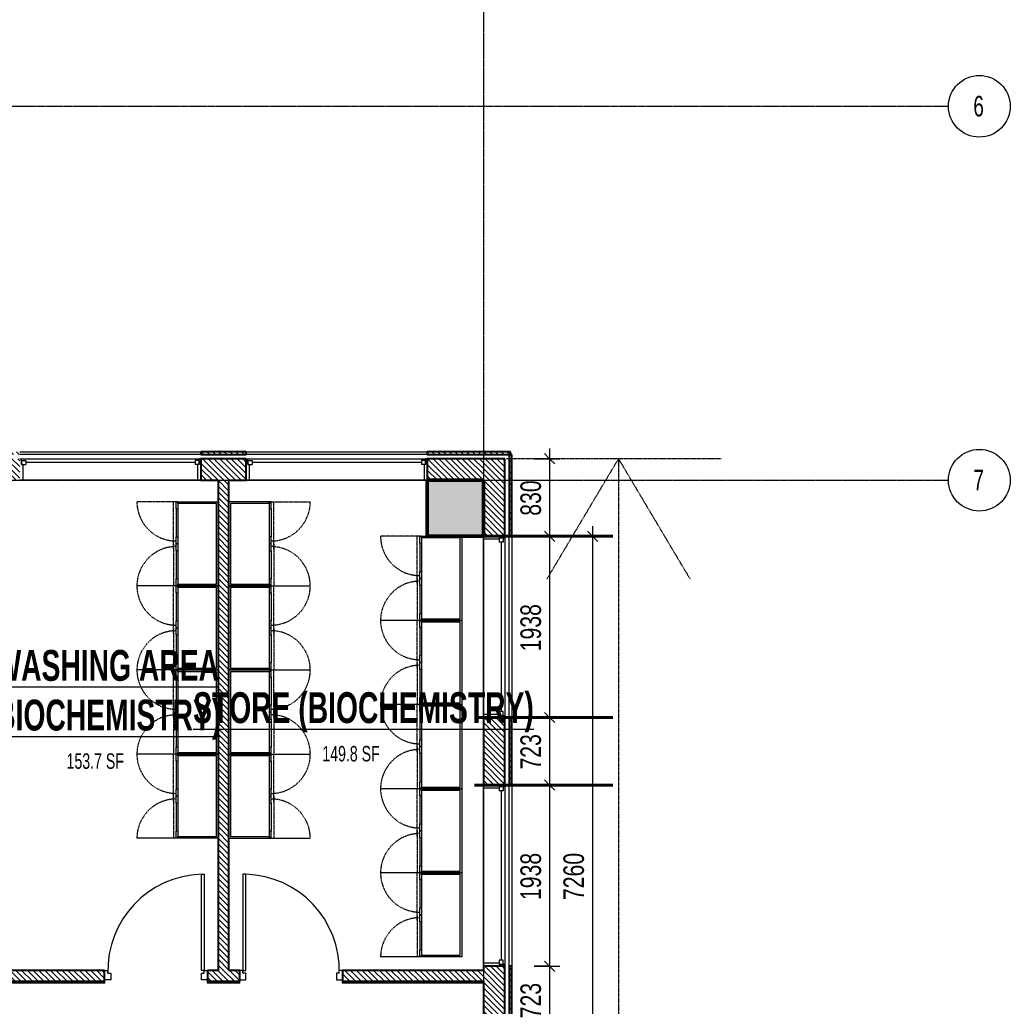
# Model space of a CAD drawing. Header units: millimetres. Extents: x -25222 to 91371, y -63339 to 20835.
# Drawn here: x 80775 to 91371, y -31015 to -20464 of the extents above; entities that cross this region are included whole.
import ezdxf

# ---------------------------------------------------------------- set-up
doc = ezdxf.new("R2010")
doc.units = ezdxf.units.MM
for name, pattern in [('Dash', [6.35, 3.175, -3.175]), ('Dash_2_', [6.35, 3.175, -3.175]), ('Grid Line', [22.225, 12.7, -3.175, 3.175, -3.175])]:
    doc.linetypes.add(name, pattern=pattern)
for name, color, linetype, lineweight in [('A-ANNO-DIMS', 211, 'Continuous', 9), ('A-ANNO-DIMS-110', 211, 'Continuous', 9), ('A-AREA-IDEN', 2, 'Continuous', 9), ('A-DETL', 90, 'Continuous', 5), ('A-DETL-HDLN', 90, 'Dash_2_', 5), ('A-DOOR', 31, 'Continuous', 5), ('A-DOOR-FRAM', 31, 'Continuous', 5), ('A-GLAZ', 151, 'Continuous', 5), ('A-WALL', 113, 'Continuous', 5), ('A-WALL-PATT', 111, 'Continuous', 25), ('Q-CASE', 31, 'Continuous', 5), ('Q-CASE-HDLN', 31, 'Dash_2_', 5), ('S-COLS', 52, 'Continuous', 5), ('S-GRID', 1, 'Continuous', 9), ('S-GRID-IDEN', 1, 'Continuous', 9)]:
    doc.layers.add(name, color=color, linetype=linetype, lineweight=lineweight)
doc.styles.add('Swis721 Cn BT', font='swissc.ttf', dxfattribs={"width": 0.8, "height": 220})
doc.styles.add('Swis721 Cn BT_10', font='swissc.ttf', dxfattribs={"width": 0.9, "height": 220})
doc.styles.add('Swis721 Cn BT_3', font='swissc.ttf', dxfattribs={"width": 0.8, "height": 165})
doc.styles.add('Swis721 Cn BT_B', font='swisscb.ttf', dxfattribs={"width": 0.8, "height": 330})
doc.dimstyles.new('Diagonal_-2_mm_Swiss', dxfattribs={"dimscale": 304.8, "dimtxt": 222.071065, "dimasz": 0.360892, "dimexe": 0.360892, "dimexo": 0.0625, "dimgap": 0.072178, "dimtad": 1, "dimdec": 0, "dimzin": 0, "dimdsep": 46, "dimtxsty": 'Swis721 Cn BT_10', "dimblk1": 'OBLIQUE', "dimblk2": 'OBLIQUE', "dimsah": 1, "dimcen": 0.09, "dimdle": 0.360892, "dimazin": 0, "dimtfac": 1, "dimtdec": 4, "dimtix": 1, "dimtmove": 0, "dimatfit": 3, "dimfxl": 0.541339, "dimfxlon": 1, "dimtvp": 1, "dimtolj": 1, "dimtzin": 0, "dimarcsym": 2})
pattern_1 = [(315, (14219.89, -54691.457), (30.869454, 30.869454), [])]

# ---------------------------------------------------------------- blocks, each defined once
blk = doc.blocks.new('CABINET_tall_double_w_glazed_doors - FIJO-214-V29-4_ FOURTH FLOOR - GA PLAN')
at = {"layer": 'Q-CASE', "color": 53, "lineweight": 9}
for p, q in [((-178, 450), (-178, 870)), ((-178, 432), (-178, 450)), ((-178, 450), (-103, 450)), ((-160, 432), (-178, 432)), ((-178, 432), (-160, 432)), ((-178, 0), (-178, 432)), ((704, 432), (-160, 432)), ((-160, 432), (-160, 18)), ((-103, 450), (-103, 432)), ((197, 450), (-103, 450)), ((197, 432), (197, 450)), ((197, 450), (272, 450)), ((272, 432), (272, 450)), ((272, 450), (347, 450)), ((272, 450), (272, 432)), ((347, 450), (347, 432)), ((647, 450), (347, 450)), ((647, 432), (647, 450)), ((647, 450), (722, 450)), ((704, 18), (704, 432)), ((722, 432), (704, 432)), ((704, 432), (722, 432)), ((722, 450), (722, 432)), ((722, 432), (722, 370)), ((722, 0), (-178, 0)), ((-160, 18), (704, 18))]:
    blk.add_line(p, q, dxfattribs=at)
at = {"layer": 'Q-CASE-HDLN', "color": 53, "linetype": 'Dash', "lineweight": 9}
for p, q in [((722, 432), (722, 870)), ((272, 480), (-178, 480)), ((216, 480), (272, 480)), ((272, 480), (722, 480)), ((272, 480), (328, 480))]:
    blk.add_line(p, q, dxfattribs=at)
for centre, start, end in [((-178, 450), 360, 90), ((722, 450), 90, 180)]:
    blk.add_arc(centre, 420, start, end, dxfattribs=at)
blk = doc.blocks.new('CABINET_tall_double_w_glazed_doors - FIJO-214-V30-4_ FOURTH FLOOR - GA PLAN')
at = {"layer": 'Q-CASE', "color": 53, "lineweight": 9}
for p, q in [((-178, 450), (-178, 870)), ((-178, 432), (-178, 450)), ((-178, 450), (-103, 450)), ((-160, 432), (-178, 432)), ((-178, 432), (-160, 432)), ((-178, 0), (-178, 432)), ((704, 432), (-160, 432)), ((-160, 432), (-160, 18)), ((-103, 450), (-103, 432)), ((197, 450), (-103, 450)), ((197, 432), (197, 450)), ((197, 450), (272, 450)), ((272, 432), (272, 450)), ((272, 450), (347, 450)), ((272, 450), (272, 432)), ((347, 450), (347, 432)), ((647, 450), (347, 450)), ((647, 432), (647, 450)), ((647, 450), (722, 450)), ((704, 18), (704, 432)), ((722, 432), (704, 432)), ((704, 432), (722, 432)), ((722, 450), (722, 432)), ((722, 432), (722, 0)), ((722, 0), (-178, 0)), ((-160, 18), (704, 18))]:
    blk.add_line(p, q, dxfattribs=at)
at = {"layer": 'Q-CASE-HDLN', "color": 53, "linetype": 'Dash', "lineweight": 9}
for p, q in [((722, 432), (722, 870)), ((272, 480), (-178, 480)), ((216, 480), (272, 480)), ((272, 480), (722, 480)), ((272, 480), (328, 480))]:
    blk.add_line(p, q, dxfattribs=at)
for centre, start, end in [((-178, 450), 360, 90), ((722, 450), 90, 180)]:
    blk.add_arc(centre, 420, start, end, dxfattribs=at)
blk = doc.blocks.new('CABINET_tall_double_w_glazed_doors - FIJO-214-470751-4_ FOURTH FLOOR - GA PLAN')
at = {"layer": 'Q-CASE', "color": 53, "lineweight": 9}
for p, q in [((-178, 0), (-178, -432)), ((704, -18), (-160, -18)), ((-160, -18), (-160, -432)), ((704, -432), (704, -18)), ((722, -432), (722, 0)), ((-160, -432), (-178, -432)), ((-178, -432), (-178, -450)), ((-178, -432), (-160, -432)), ((-178, -450), (-178, -870)), ((-178, -450), (-103, -450)), ((-160, -432), (704, -432)), ((-103, -450), (-103, -432)), ((197, -450), (-103, -450)), ((197, -432), (197, -450)), ((197, -450), (272, -450)), ((272, -432), (272, -450)), ((272, -450), (272, -432)), ((272, -450), (347, -450)), ((347, -450), (347, -432)), ((647, -450), (347, -450)), ((647, -432), (647, -450)), ((647, -450), (722, -450)), ((722, -432), (704, -432)), ((704, -432), (722, -432)), ((722, -450), (722, -432))]:
    blk.add_line(p, q, dxfattribs=at)
at = {"layer": 'Q-CASE-HDLN', "color": 53, "linetype": 'Dash', "lineweight": 9}
for p, q in [((272, -480), (-178, -480)), ((216, -480), (272, -480)), ((272, -480), (722, -480)), ((272, -480), (328, -480)), ((722, -432), (722, -870))]:
    blk.add_line(p, q, dxfattribs=at)
for centre, start, end in [((-178, -450), 270, 0), ((722, -450), 180, 270)]:
    blk.add_arc(centre, 420, start, end, dxfattribs=at)
blk = doc.blocks.new('CABINET_tall_double_w_glazed_doors - FIJO-214-V21-4_ FOURTH FLOOR - GA PLAN')
at = {"layer": 'Q-CASE', "color": 53, "lineweight": 9}
for p, q in [((-178, 450), (-178, 870)), ((-178, 432), (-178, 450)), ((-178, 450), (-103, 450)), ((-160, 432), (-178, 432)), ((-178, 432), (-160, 432)), ((-178, 0), (-178, 432)), ((704, 432), (-160, 432)), ((-160, 432), (-160, 18)), ((-103, 450), (-103, 432)), ((197, 450), (-103, 450)), ((197, 432), (197, 450)), ((197, 450), (272, 450)), ((272, 432), (272, 450)), ((272, 450), (347, 450)), ((272, 450), (272, 432)), ((347, 450), (347, 432)), ((647, 450), (347, 450)), ((647, 432), (647, 450)), ((647, 450), (722, 450)), ((704, 18), (704, 432)), ((722, 432), (704, 432)), ((704, 432), (722, 432)), ((722, 450), (722, 432)), ((722, 432), (722, 0)), ((-160, 18), (704, 18))]:
    blk.add_line(p, q, dxfattribs=at)
at = {"layer": 'Q-CASE-HDLN', "color": 53, "linetype": 'Dash', "lineweight": 9}
for p, q in [((722, 432), (722, 870)), ((272, 480), (-178, 480)), ((216, 480), (272, 480)), ((272, 480), (722, 480)), ((272, 480), (328, 480))]:
    blk.add_line(p, q, dxfattribs=at)
for centre, start, end in [((-178, 450), 360, 90), ((722, 450), 90, 180)]:
    blk.add_arc(centre, 420, start, end, dxfattribs=at)
blk = doc.blocks.new('MM-HOSPITAL A_B BLOCK 2022_05_19_Interiors_rvt-1-4_ FOURTH FLOOR - GA PLAN')
at = {"layer": 'A-WALL', "color": 10, "lineweight": 9}
for p, q in [((81683, -30769), (78425, -30769)), ((81683, -30769), (81683, -30749)), ((82783, -30769), (82783, -30749)), ((83128, -30769), (82783, -30769)), ((83128, -30769), (83128, -30749)), ((84228, -30769), (84228, -30749)), ((85735, -30769), (84228, -30769))]:
    blk.add_line(p, q, dxfattribs=at)
at = {"color": 53, "lineweight": 9}
for name, p, rotation in [('CABINET_tall_double_w_glazed_doors - FIJO-214-V21-4_ FOURTH FLOOR - GA PLAN', (82898, -26341), 89.99999999999928), ('CABINET_tall_double_w_glazed_doors - FIJO-214-470751-4_ FOURTH FLOOR - GA PLAN', (83013, -26341), 90.00000000000087), ('CABINET_tall_double_w_glazed_doors - FIJO-214-V29-4_ FOURTH FLOOR - GA PLAN', (85505, -26711), 89.99999999999928), ('CABINET_tall_double_w_glazed_doors - FIJO-214-V21-4_ FOURTH FLOOR - GA PLAN', (82898, -27241), 89.99999999999928), ('CABINET_tall_double_w_glazed_doors - FIJO-214-470751-4_ FOURTH FLOOR - GA PLAN', (83013, -27241), 90.00000000000087), ('CABINET_tall_double_w_glazed_doors - FIJO-214-V30-4_ FOURTH FLOOR - GA PLAN', (85505, -27611), 89.99999999999928), ('CABINET_tall_double_w_glazed_doors - FIJO-214-V21-4_ FOURTH FLOOR - GA PLAN', (82898, -28141), 89.99999999999928), ('CABINET_tall_double_w_glazed_doors - FIJO-214-470751-4_ FOURTH FLOOR - GA PLAN', (83013, -28141), 90.00000000000087), ('CABINET_tall_double_w_glazed_doors - FIJO-214-V30-4_ FOURTH FLOOR - GA PLAN', (85505, -28511), 89.99999999999928), ('CABINET_tall_double_w_glazed_doors - FIJO-214-V21-4_ FOURTH FLOOR - GA PLAN', (82898, -29041), 89.99999999999928), ('CABINET_tall_double_w_glazed_doors - FIJO-214-470751-4_ FOURTH FLOOR - GA PLAN', (83013, -29041), 90.00000000000087), ('CABINET_tall_double_w_glazed_doors - FIJO-214-V30-4_ FOURTH FLOOR - GA PLAN', (85505, -29411), 89.99999999999928), ('CABINET_tall_double_w_glazed_doors - FIJO-214-V30-4_ FOURTH FLOOR - GA PLAN', (85505, -30311), 89.99999999999928)]:
    blk.add_blockref(name, p, dxfattribs=dict(at, rotation=rotation))
blk = doc.blocks.new('M_Fixed - 1938_2578-11206180-4_ FOURTH FLOOR - GA PLAN')
at = {"layer": 'A-GLAZ', "lineweight": 9}
for p, q in [((-969, 128), (-950, 128)), ((-950, 128), (-950, 65)), ((-950, 109), (-906, 109)), ((-906, 109), (-906, 65)), ((906, 109), (906, 65)), ((950, 109), (906, 109)), ((950, 128), (950, 65)), ((968, 128), (950, 128)), ((-950, 65), (-906, 65)), ((-937, 65), (-937, -102)), ((-906, 87), (906, 87)), ((906, 65), (950, 65)), ((937, 65), (937, -102)), ((-969, -102), (-937, -102)), ((969, -102), (937, -102))]:
    blk.add_line(p, q, dxfattribs=at)
blk = doc.blocks.new('Instance-Window-Fixed - 1938_2578-9906458-4_ FOURTH FLOOR - GA PLAN')
at = {"layer": 'A-GLAZ', "lineweight": 9}
for p, q in [((-975.35, 115), (-1007.1, 115)), ((-975.35, 115), (-975.35, -51.5)), ((899.15, 115), (930.9, 115)), ((899.15, -51.5), (899.15, 115)), ((-988.05, -51.5), (-943.6, -51.5)), ((-988.05, -95.95), (-988.05, -51.5)), ((-988.05, -51.5), (-975.35, -51.5)), ((-988.05, -51.5), (-988.05, -115)), ((-988.05, -95.95), (-943.6, -95.95)), ((-943.6, -95.95), (-943.6, -51.5)), ((-943.6, -73.725), (867.4, -73.725)), ((867.4, -95.95), (867.4, -51.5)), ((911.85, -51.5), (867.4, -51.5)), ((911.85, -95.95), (867.4, -95.95)), ((899.15, -51.5), (911.85, -51.5)), ((911.85, -95.95), (911.85, -51.5)), ((911.85, -51.5), (911.85, -115)), ((-1007.1, -115), (-988.05, -115)), ((930.9, -115), (911.85, -115))]:
    blk.add_line(p, q, dxfattribs=at)
blk = doc.blocks.new('DC_SglFl-W-Int - D 1_1-5257905-4_ FOURTH FLOOR - GA PLAN')
at = {"layer": 'A-DOOR'}
for p, q in [((485, -57.5), (485, -1087.5)), ((515, -57.5), (485, -57.5)), ((515, -1087.5), (515, -57.5)), ((485, -1087.5), (515, -1087.5))]:
    blk.add_line(p, q, dxfattribs=at)
blk.add_arc((515, -57.5), 1030.4, 178.33166, 268.33166, dxfattribs=at)
at = {"layer": 'A-DOOR-FRAM'}
for p, q in [((-550, 42.5), (-550, -57.5)), ((-485, 42.5), (-550, 42.5)), ((-485, -27.5), (-485, 42.5)), ((485, 42.5), (485, -27.5)), ((550, 42.5), (485, 42.5)), ((550, -57.5), (550, 42.5)), ((-550, -57.5), (-515, -57.5)), ((-515, -27.5), (-485, -27.5)), ((-515, -27.5), (-515, -57.5)), ((485, -27.5), (515, -27.5)), ((515, -27.5), (515, -57.5)), ((515, -57.5), (550, -57.5))]:
    blk.add_line(p, q, dxfattribs=at)
blk = doc.blocks.new('DC_SglFl-W-Int - D 1_1-6638787-4_ FOURTH FLOOR - GA PLAN')
at = {"layer": 'A-DOOR'}
for p, q in [((485, 57.5), (485, 1087.5)), ((485, 1087.5), (515, 1087.5)), ((515, 1087.5), (515, 57.5)), ((515, 57.5), (485, 57.5))]:
    blk.add_line(p, q, dxfattribs=at)
blk.add_arc((515, 57.5), 1030.4, 91.66834, 181.66834, dxfattribs=at)
at = {"layer": 'A-DOOR-FRAM'}
for p, q in [((-550, -42.5), (-550, 57.5)), ((-550, 57.5), (-515, 57.5)), ((-515, 27.5), (-515, 57.5)), ((-515, 27.5), (-485, 27.5)), ((-485, 27.5), (-485, -42.5)), ((485, 27.5), (515, 27.5)), ((485, -42.5), (485, 27.5)), ((515, 57.5), (550, 57.5)), ((515, 27.5), (515, 57.5)), ((550, 57.5), (550, -42.5)), ((-485, -42.5), (-550, -42.5)), ((550, -42.5), (485, -42.5))]:
    blk.add_line(p, q, dxfattribs=at)
blk = doc.blocks.new('Grid - M_Grid Head - Circle 2-3337206-4_ FOURTH FLOOR - GA PLAN')
at = {"layer": 'S-GRID-IDEN'}
blk.add_circle((0, 0), 3, dxfattribs=at)
blk = doc.blocks.new('DIMBLOCK75-4_ FOURTH FLOOR - GA PLAN')
at = {"layer": 'A-ANNO-DIMS-110', "lineweight": 18, "transparency": 16777216}
for p, q in [((86443, -25159), (86388, -25104)), ((86443, -25159), (86498, -25214)), ((86443, -25989), (86388, -25934)), ((86443, -25989), (86498, -26044))]:
    blk.add_line(p, q, dxfattribs=at)
at = {"layer": 'A-ANNO-DIMS-110', "transparency": 16777216}
for p, q in [((86443, -25049), (86443, -25989)), ((86278, -25159), (86553, -25159)), ((86443, -25159), (86278, -25159)), ((86278, -25989), (86553, -25989)), ((86443, -25989), (86278, -25989))]:
    blk.add_line(p, q, dxfattribs=at)
at = {"layer": 'A-ANNO-DIMS-110', "color": 0, "transparency": 16777216, "insert": (86131, -25769), "char_height": 220, "width": 469.52, "attachment_point": 1, "rotation": 90, "line_spacing_factor": 0.961347, "style": 'Swis721 Cn BT_10'}
blk.add_mtext('830', dxfattribs=at)
blk = doc.blocks.new('_Oblique')
at = {"color": 0, "linetype": 'ByBlock', "lineweight": -2}
blk.add_line((-0.5, -0.5), (0.5, 0.5), dxfattribs=at)
blk = doc.blocks.new('DIMBLOCK76-4_ FOURTH FLOOR - GA PLAN')
at = {"layer": 'A-ANNO-DIMS-110', "lineweight": 18, "transparency": 16777216}
for p, q in [((86443, -25989), (86388, -25934)), ((86443, -25989), (86498, -26044)), ((86443, -27927), (86388, -27872)), ((86443, -27927), (86498, -27982))]:
    blk.add_line(p, q, dxfattribs=at)
at = {"layer": 'A-ANNO-DIMS-110', "transparency": 16777216}
for p, q in [((86278, -25989), (86553, -25989)), ((86443, -25989), (86278, -25989)), ((86443, -25989), (86443, -27927)), ((86278, -27927), (86553, -27927)), ((86443, -27927), (86278, -27927))]:
    blk.add_line(p, q, dxfattribs=at)
at = {"layer": 'A-ANNO-DIMS-110', "color": 0, "transparency": 16777216, "insert": (86131, -27219), "char_height": 220, "width": 626.03, "attachment_point": 1, "rotation": 90, "line_spacing_factor": 0.961347, "style": 'Swis721 Cn BT_10'}
blk.add_mtext('1938', dxfattribs=at)
blk = doc.blocks.new('DIMBLOCK77-4_ FOURTH FLOOR - GA PLAN')
at = {"layer": 'A-ANNO-DIMS-110', "transparency": 16777216}
for p, q in [((86278, -27927), (86553, -27927)), ((86443, -27927), (86278, -27927)), ((86443, -27927), (86443, -28650)), ((86278, -28650), (86553, -28650)), ((86443, -28650), (86278, -28650))]:
    blk.add_line(p, q, dxfattribs=at)
at = {"layer": 'A-ANNO-DIMS-110', "lineweight": 18, "transparency": 16777216}
for p, q in [((86443, -27927), (86388, -27872)), ((86443, -27927), (86498, -27982)), ((86443, -28650), (86388, -28595)), ((86443, -28650), (86498, -28705))]:
    blk.add_line(p, q, dxfattribs=at)
at = {"layer": 'A-ANNO-DIMS-110', "color": 0, "transparency": 16777216, "insert": (86131, -28484), "char_height": 220, "width": 469.52, "attachment_point": 1, "rotation": 90, "line_spacing_factor": 0.961347, "style": 'Swis721 Cn BT_10'}
blk.add_mtext('723', dxfattribs=at)
blk = doc.blocks.new('DIMBLOCK78-4_ FOURTH FLOOR - GA PLAN')
at = {"layer": 'A-ANNO-DIMS-110', "lineweight": 18, "transparency": 16777216}
for p, q in [((86443, -28650), (86388, -28595)), ((86443, -28650), (86498, -28705)), ((86443, -30588), (86388, -30533)), ((86443, -30588), (86498, -30643))]:
    blk.add_line(p, q, dxfattribs=at)
at = {"layer": 'A-ANNO-DIMS-110', "transparency": 16777216}
for p, q in [((86278, -28650), (86553, -28650)), ((86443, -28650), (86278, -28650)), ((86443, -28650), (86443, -30588)), ((86278, -30588), (86553, -30588)), ((86443, -30588), (86278, -30588))]:
    blk.add_line(p, q, dxfattribs=at)
at = {"layer": 'A-ANNO-DIMS-110', "color": 0, "transparency": 16777216, "insert": (86131, -29880), "char_height": 220, "width": 626.03, "attachment_point": 1, "rotation": 90, "line_spacing_factor": 0.961347, "style": 'Swis721 Cn BT_10'}
blk.add_mtext('1938', dxfattribs=at)
blk = doc.blocks.new('DIMBLOCK79-4_ FOURTH FLOOR - GA PLAN')
at = {"layer": 'A-ANNO-DIMS-110', "transparency": 16777216}
for p, q in [((86278, -30588), (86553, -30588)), ((86443, -30588), (86278, -30588)), ((86443, -30588), (86443, -31311)), ((86278, -31311), (86553, -31311)), ((86443, -31311), (86278, -31311))]:
    blk.add_line(p, q, dxfattribs=at)
at = {"layer": 'A-ANNO-DIMS-110', "lineweight": 18, "transparency": 16777216}
for p, q in [((86443, -30588), (86388, -30533)), ((86443, -30588), (86498, -30643)), ((86443, -31311), (86388, -31256)), ((86443, -31311), (86498, -31366))]:
    blk.add_line(p, q, dxfattribs=at)
at = {"layer": 'A-ANNO-DIMS-110', "color": 0, "transparency": 16777216, "insert": (86131, -31145), "char_height": 220, "width": 469.52, "attachment_point": 1, "rotation": 90, "line_spacing_factor": 0.961347, "style": 'Swis721 Cn BT_10'}
blk.add_mtext('723', dxfattribs=at)
blk = doc.blocks.new('DIMBLOCK100-4_ FOURTH FLOOR - GA PLAN')
at = {"layer": 'A-ANNO-DIMS-110', "lineweight": 18, "transparency": 16777216}
for p, q in [((86904, -25989), (86849, -25934)), ((86904, -25989), (86959, -26044)), ((86904, -33249), (86849, -33194)), ((86904, -33249), (86959, -33304))]:
    blk.add_line(p, q, dxfattribs=at)
at = {"layer": 'A-ANNO-DIMS-110', "transparency": 16777216}
for p, q in [((86904, -25879), (86904, -33359)), ((87069, -25989), (86794, -25989)), ((86904, -25989), (87069, -25989)), ((87069, -33249), (86794, -33249)), ((86904, -33249), (87069, -33249))]:
    blk.add_line(p, q, dxfattribs=at)
at = {"layer": 'A-ANNO-DIMS-110', "color": 0, "transparency": 16777216, "insert": (86591, -29880), "char_height": 220, "width": 626.03, "attachment_point": 1, "rotation": 90, "line_spacing_factor": 0.961347, "style": 'Swis721 Cn BT_10'}
blk.add_mtext('7260', dxfattribs=at)

msp = doc.modelspace()

# ---------------------------------------------------------------- hatches: boundary and pattern name
at = {"layer": 'A-WALL-PATT', "lineweight": 5}
h = msp.add_hatch(dxfattribs=at)
h.set_pattern_fill('FP_1', color=9, style=0, pattern_type=2)
h.set_pattern_definition(pattern_1)
h.paths.add_polyline_path([(72518.6, -25113.7), (72518.6, -25083.7), (71968.1, -25083.7), (71968.1, -25113.7), (72143.9, -25113.7)], flags=0)
h.paths.add_polyline_path([(74456.6, -25113.7), (75007.1, -25113.7), (75007.1, -25083.7), (74456.6, -25083.7)], flags=0)
h.paths.add_polyline_path([(85735.1, -25113.7), (86025.1, -25113.7), (86025.1, -25083.7), (85135.1, -25083.7), (85135.1, -25113.7), (85735.1, -25113.7)], flags=0)
h.paths.add_polyline_path([(76945.1, -25113.7), (78035.1, -25113.7), (78035.1, -25083.7), (76945.1, -25083.7)], flags=0)
h.paths.add_polyline_path([(80775.1, -25113.7), (80775.1, -25083.7), (79973.1, -25083.7), (79973.1, -25113.7), (80175.1, -25113.7)], flags=0)
h.paths.add_polyline_path([(83197.1, -25113.7), (83197.1, -25083.7), (82713.1, -25083.7), (82713.1, -25113.7), (83162.1, -25113.7)], flags=0)
h.paths.add_polyline_path([(62485.1, -25113.7), (62750.1, -25113.7), (62750.1, -25083.7), (61735.1, -25083.7), (61735.1, -25113.7), (62035.1, -25113.7)], flags=0)
h.paths.add_polyline_path([(59289.3, -25113.7), (59797.1, -25113.7), (59797.1, -25083.7), (58864.1, -25083.7), (58864.1, -25113.7)], flags=0)
h.paths.add_polyline_path([(56235.1, -25113.7), (56926.1, -25113.7), (56926.1, -25083.7), (55993.1, -25083.7), (55993.1, -25113.7), (56035.1, -25113.7)], flags=0)
h.paths.add_polyline_path([(51797.1, -25113.7), (51797.1, -25083.7), (51238.7, -25083.7), (51238.7, -25113.7)], flags=0)
h.paths.add_polyline_path([(63950.1, -25113.7), (64669.1, -25113.7), (64669.1, -25083.7), (63950.1, -25083.7)], flags=0)
h.paths.add_polyline_path([(53735.1, -25113.7), (54055.1, -25113.7), (54055.1, -25083.7), (53735.1, -25083.7)], flags=0)
h.paths.add_polyline_path([(66607.1, -25113.7), (67497.1, -25113.7), (67497.1, -25083.7), (66607.1, -25083.7)], flags=0)
h.paths.add_polyline_path([(69435.1, -25113.7), (70030.1, -25113.7), (70030.1, -25083.7), (69435.1, -25083.7)], flags=0)
h = msp.add_hatch(dxfattribs=at)
h.set_pattern_fill('FP_1', color=9, style=0, pattern_type=2)
h.set_pattern_definition(pattern_1)
h.paths.add_polyline_path([(85487.1, -25388.7), (85735.1, -25388.7), (85735.1, -25158.7), (85135.1, -25158.7), (85135.1, -25388.7)], flags=0)
h.paths.add_polyline_path([(79973.1, -25388.7), (80775.1, -25388.7), (80775.1, -25158.7), (79973.1, -25158.7)], flags=0)
h.paths.add_polyline_path([(82713.1, -25388.7), (83197.1, -25388.7), (83197.1, -25158.7), (82713.1, -25158.7)], flags=0)
h = msp.add_hatch(dxfattribs=at)
h.set_pattern_fill('FP_1', color=9, style=0, pattern_type=2)
h.set_pattern_definition(pattern_1)
h.paths.add_polyline_path([(85735.1, -57388.7), (85965.1, -57388.7), (85965.1, -56788.7), (85735.1, -56788.9), (85735.1, -57088.7)], flags=0)
h.paths.add_polyline_path([(85735.1, -54850.7), (85965.1, -54850.7), (85965.1, -54126.7), (85735.1, -54126.9)], flags=0)
h.paths.add_polyline_path([(85735.1, -52188.7), (85965.1, -52188.7), (85965.1, -51240.7), (85735.1, -51240.7), (85735.1, -52188.5)], flags=0)
h.paths.add_polyline_path([(85735.1, -49302.7), (85965.1, -49302.7), (85965.1, -48702.7), (85735.1, -48702.9), (85735.1, -49302.7)], flags=0)
h.paths.add_polyline_path([(85735.1, -46764.7), (85965.1, -46764.7), (85965.1, -46164.7), (85735.1, -46164.7), (85735.1, -46328.7)], flags=0)
h.paths.add_polyline_path([(85965.1, -44226.7), (85965.1, -43626.7), (85735.1, -43626.7), (85735.1, -44226.7)], flags=0)
h.paths.add_polyline_path([(85735.1, -41688.7), (85965.1, -41688.7), (85965.1, -41088.7), (85735.1, -41088.9)], flags=0)
h.paths.add_polyline_path([(85735.1, -39150.7), (85965.1, -39150.7), (85965.1, -38437.7), (85735.1, -38437.7), (85735.1, -38688.7)], flags=0)
h.paths.add_polyline_path([(85735.1, -36499.7), (85965.1, -36499.7), (85965.1, -35786.7), (85735.1, -35786.7), (85735.1, -36288.7)], flags=0)
h.paths.add_polyline_path([(85736.1, -33848.7), (85965.1, -33848.7), (85965.1, -33248.7), (85735.1, -33248.7), (85735.1, -33848.7)], flags=0)
h.paths.add_polyline_path([(85965.1, -31310.7), (85965.1, -30587.7), (85735.1, -30587.7), (85735.1, -31310.7)], flags=0)
h.paths.add_polyline_path([(85735.1, -28649.7), (85965.1, -28649.7), (85965.1, -27926.7), (85735.1, -27926.7)], flags=0)
h.paths.add_polyline_path([(85735.1, -25988.7), (85965.1, -25988.7), (85965.1, -25158.7), (85735.1, -25158.7), (85735.1, -25388.9)], flags=0)
h = msp.add_hatch(dxfattribs=at)
h.set_pattern_fill('FP_1', color=9, style=0, pattern_type=2)
h.set_pattern_definition(pattern_1)
h.paths.add_polyline_path([(86040.1, -57663.7), (86040.1, -56788.7), (86010.1, -56788.7), (86010.1, -57663.7)], flags=0)
h.paths.add_polyline_path([(86010.1, -54850.7), (86040.1, -54850.7), (86040.1, -54126.7), (86010.1, -54126.7)], flags=0)
h.paths.add_polyline_path([(86010.1, -52188.7), (86040.1, -52188.7), (86040.1, -51240.7), (86010.1, -51240.7), (86010.1, -51958.7)], flags=0)
h.paths.add_polyline_path([(86010.1, -49302.7), (86040.1, -49302.7), (86040.1, -48702.7), (86010.1, -48702.7), (86010.1, -48728.7)], flags=0)
h.paths.add_polyline_path([(86040.1, -46764.7), (86040.1, -46164.7), (86010.1, -46164.7), (86010.1, -46764.7)], flags=0)
h.paths.add_polyline_path([(86040.1, -44226.7), (86040.1, -43626.7), (86010.1, -43626.7), (86010.1, -44226.7)], flags=0)
h.paths.add_polyline_path([(86010.1, -41688.7), (86040.1, -41688.7), (86040.1, -41088.7), (86010.1, -41088.7)], flags=0)
h.paths.add_polyline_path([(86040.1, -39150.7), (86040.1, -38437.7), (86010.1, -38437.7), (86010.1, -39150.7)], flags=0)
h.paths.add_polyline_path([(86010.1, -36499.7), (86040.1, -36499.7), (86040.1, -35786.7), (86010.1, -35786.7), (86010.1, -36288.7)], flags=0)
h.paths.add_polyline_path([(86010.1, -33848.7), (86040.1, -33848.7), (86040.1, -33248.7), (86010.1, -33248.7)], flags=0)
h.paths.add_polyline_path([(86010.1, -31310.7), (86040.1, -31310.7), (86040.1, -30587.7), (86010.1, -30587.7), (86010.1, -30748.7)], flags=0)
h.paths.add_polyline_path([(86010.1, -28649.7), (86040.1, -28649.7), (86040.1, -27926.7), (86010.1, -27926.7)], flags=0)
h.paths.add_polyline_path([(86010.1, -25988.7), (86040.1, -25988.7), (86040.1, -25113.7), (86010.1, -25113.7), (86010.1, -25388.7)], flags=0)
h = msp.add_hatch(dxfattribs=at)
h.set_pattern_fill('FP_1', color=9, style=0, pattern_type=2)
h.set_pattern_definition(pattern_1)
h.paths.add_polyline_path([(83012.6, -30633.7), (83012.6, -25388.7), (82897.6, -25388.7), (82897.6, -30633.7)], flags=0)
h = msp.add_hatch(dxfattribs=at)
h.set_pattern_fill('FP_1', color=9, style=0, pattern_type=2)
h.set_pattern_definition(pattern_1)
h.paths.add_polyline_path([(85073.1, -30748.7), (85735.1, -30748.7), (85735.1, -30633.7), (84227.6, -30633.7), (84227.6, -30748.7), (84998.5, -30748.7)], flags=0)
h.paths.add_polyline_path([(62600.1, -30748.7), (62715.1, -30748.7), (62715.1, -30633.7), (62600.1, -30633.7)], flags=0)
h.paths.add_polyline_path([(63965.1, -30748.7), (66830.1, -30748.7), (66830.1, -30633.7), (63965.1, -30633.7)], flags=0)
h.paths.add_polyline_path([(83012.6, -30748.7), (83127.6, -30748.7), (83127.6, -30633.7), (82782.6, -30633.7), (82782.6, -30748.7), (82897.6, -30748.7)], flags=0)
h.paths.add_polyline_path([(68080.1, -30748.7), (72465.1, -30748.7), (72465.1, -30633.7), (68080.1, -30633.7)], flags=0)
h.paths.add_polyline_path([(81682.6, -30748.7), (81682.6, -30633.7), (78425.1, -30633.7), (78425.1, -30748.7), (81325.7, -30748.7)], flags=0)
h.paths.add_polyline_path([(73715.1, -30748.7), (74060.1, -30748.7), (74060.1, -30633.7), (73715.1, -30633.7)], flags=0)
h.paths.add_polyline_path([(77060.1, -30748.7), (77175.1, -30748.7), (77175.1, -30633.7), (75310.1, -30633.7), (75310.1, -30748.7), (76945.1, -30748.7)], flags=0)
at = {"layer": 'S-COLS'}
msp.add_hatch(color=8, dxfattribs=at).paths.add_polyline_path([(85135.1, -25988.7), (85735.1, -25988.7), (85735.1, -25388.7), (85135.1, -25388.7)], flags=0)

# ---------------------------------------------------------------- linework, layer by layer
at = {"layer": 'A-DETL', "lineweight": 40}
for p, q in [((85641.1, -25988.7), (87121.1, -25988.7)), ((85641.1, -27926.7), (87121.1, -27926.7)), ((85641.1, -28649.7), (87121.1, -28649.7))]:
    msp.add_line(p, q, dxfattribs=at)
at = {"layer": 'A-DETL-HDLN'}
for p, q in [((88279.7, -25158.7), (85979.7, -25158.7)), ((87179.7, -25158.7), (86412.7, -26447.8)), ((87179.7, -25158.7), (87179.7, -60118.7)), ((87179.7, -25158.7), (87946.6, -26447.8))]:
    msp.add_line(p, q, dxfattribs=at)
at = {"layer": 'A-WALL'}
for p, q in [((80775.1, -25083.7), (82713.1, -25083.7)), ((83197.1, -25083.7), (85135.1, -25083.7)), ((82713.1, -25113.7), (80775.1, -25113.7)), ((80775.1, -25158.7), (82713.1, -25158.7)), ((85135.1, -25113.7), (83197.1, -25113.7)), ((83197.1, -25158.7), (85135.1, -25158.7)), ((82713.1, -25388.7), (80775.1, -25388.7)), ((85135.1, -25388.7), (83197.1, -25388.7)), ((85735.1, -27926.7), (85735.1, -25988.7)), ((85965.1, -25988.7), (85965.1, -27926.7)), ((86010.1, -27926.7), (86010.1, -25988.7)), ((86040.1, -25988.7), (86040.1, -27926.7)), ((85735.1, -30587.7), (85735.1, -28649.7)), ((85965.1, -28649.7), (85965.1, -30587.7)), ((86010.1, -30587.7), (86010.1, -28649.7)), ((86040.1, -28649.7), (86040.1, -30587.7))]:
    msp.add_line(p, q, dxfattribs=at)
at = {"layer": 'A-WALL', "lineweight": 25}
for p, q in [((83197.1, -25083.7), (82713.1, -25083.7)), ((82713.1, -25083.7), (82713.1, -25113.7)), ((83197.1, -25113.7), (83197.1, -25083.7)), ((86025.1, -25083.7), (85135.1, -25083.7)), ((85135.1, -25083.7), (85135.1, -25113.7)), ((86025.1, -25113.7), (86025.1, -25083.7)), ((82713.1, -25113.7), (83197.1, -25113.7)), ((83197.1, -25158.7), (82713.1, -25158.7)), ((82713.1, -25158.7), (82713.1, -25388.7)), ((83197.1, -25388.7), (83197.1, -25158.7)), ((85135.1, -25113.7), (86010.1, -25113.7)), ((85965.1, -25158.7), (85135.1, -25158.7)), ((85135.1, -25158.7), (85135.1, -25388.7)), ((85965.1, -25988.7), (85965.1, -25158.7)), ((86010.1, -25113.7), (86010.1, -25988.7)), ((86040.1, -25113.7), (86025.1, -25113.7)), ((86040.1, -25988.7), (86040.1, -25113.7)), ((82713.1, -25388.7), (82897.6, -25388.7)), ((82897.6, -25388.7), (82897.6, -30633.7)), ((83012.6, -25388.7), (83197.1, -25388.7)), ((83012.6, -30633.7), (83012.6, -25388.7)), ((85135.1, -25388.7), (85735.1, -25388.7)), ((85735.1, -25388.7), (85735.1, -25988.7)), ((85735.1, -25988.7), (85965.1, -25988.7)), ((86010.1, -25988.7), (86040.1, -25988.7)), ((85965.1, -27926.7), (85735.1, -27926.7)), ((85735.1, -27926.7), (85735.1, -28649.7)), ((85965.1, -28649.7), (85965.1, -27926.7)), ((86010.1, -27926.7), (86010.1, -28649.7)), ((86040.1, -27926.7), (86010.1, -27926.7)), ((86040.1, -28649.7), (86040.1, -27926.7)), ((85735.1, -28649.7), (85965.1, -28649.7)), ((86010.1, -28649.7), (86040.1, -28649.7)), ((85965.1, -30587.7), (85735.1, -30587.7)), ((85735.1, -30587.7), (85735.1, -30633.7)), ((85965.1, -31310.7), (85965.1, -30587.7)), ((86010.1, -30587.7), (86010.1, -31310.7)), ((86040.1, -30587.7), (86010.1, -30587.7)), ((86040.1, -31310.7), (86040.1, -30587.7)), ((81682.6, -30633.7), (80175.1, -30633.7)), ((81682.6, -30748.7), (81682.6, -30633.7)), ((82897.6, -30633.7), (82782.6, -30633.7)), ((82782.6, -30633.7), (82782.6, -30748.7)), ((83127.6, -30633.7), (83012.6, -30633.7)), ((83127.6, -30748.7), (83127.6, -30633.7)), ((85735.1, -30633.7), (84227.6, -30633.7)), ((84227.6, -30633.7), (84227.6, -30748.7)), ((78425.1, -30748.7), (81682.6, -30748.7)), ((82782.6, -30748.7), (83127.6, -30748.7)), ((84227.6, -30748.7), (85735.1, -30748.7)), ((85735.1, -30748.7), (85735.1, -31310.7))]:
    msp.add_line(p, q, dxfattribs=at)
at = {"layer": 'S-COLS', "color": 250, "lineweight": 50}
for p, q in [((85735.1, -25388.7), (85135.1, -25388.7)), ((85135.1, -25388.7), (85135.1, -25988.7)), ((85735.1, -25988.7), (85735.1, -25388.7)), ((85135.1, -25988.7), (85735.1, -25988.7))]:
    msp.add_line(p, q, dxfattribs=at)
at = {"layer": 'S-GRID', "linetype": 'Grid Line'}
for p, q in [((85735.1, 20089.7), (85735.1, -62440.6)), ((-24562.2, -21388.7), (90711.2, -21388.7)), ((-24562.2, -25388.7), (90711.2, -25388.7))]:
    msp.add_line(p, q, dxfattribs=at)

# ---------------------------------------------------------------- block references
at = {"lineweight": 5}
msp.add_blockref('MM-HOSPITAL A_B BLOCK 2022_05_19_Interiors_rvt-1-4_ FOURTH FLOOR - GA PLAN', (0, 0), dxfattribs=at)
at = {"layer": 'A-DOOR'}
msp.add_blockref('DC_SglFl-W-Int - D 1_1-6638787-4_ FOURTH FLOOR - GA PLAN', (82232.6, -30691.2), dxfattribs=at)
at = {"layer": 'A-DOOR', "rotation": 180}
msp.add_blockref('DC_SglFl-W-Int - D 1_1-5257905-4_ FOURTH FLOOR - GA PLAN', (83677.6, -30691.2), dxfattribs=at)
at = {"layer": 'A-GLAZ'}
for name, p, rotation in [('Instance-Window-Fixed - 1938_2578-9906458-4_ FOURTH FLOOR - GA PLAN', (81706, -25273.7), 180), ('Instance-Window-Fixed - 1938_2578-9906458-4_ FOURTH FLOOR - GA PLAN', (84128, -25273.7), 180), ('M_Fixed - 1938_2578-11206180-4_ FOURTH FLOOR - GA PLAN', (85837.1, -26957.7), 269.9999999999999), ('M_Fixed - 1938_2578-11206180-4_ FOURTH FLOOR - GA PLAN', (85837.1, -29618.7), 269.9999999999999)]:
    msp.add_blockref(name, p, dxfattribs=dict(at, rotation=rotation))
at = {"layer": 'S-GRID-IDEN', "xscale": 110, "yscale": 110, "zscale": 110, "rotation": 269.9999999999997}
for p in [(91041.2, -21388.7), (91041.2, -25388.7)]:
    msp.add_blockref('Grid - M_Grid Head - Circle 2-3337206-4_ FOURTH FLOOR - GA PLAN', p, dxfattribs=at)

# ---------------------------------------------------------------- texts
at = {"layer": 'A-AREA-IDEN', "attachment_point": 1}
for s, insert, char_height, width, style in [('\\LWASHING AREA', (80504.2, -27204.9), 330, 2723.172, 'Swis721 Cn BT_B'), ('\\LSTORE (BIOCHEMISTRY)', (82629.3, -27657), 330, 4197.636, 'Swis721 Cn BT_B'), ('\\L(BIOCHEMISTRY)', (80411, -27736), 330, 2941.872, 'Swis721 Cn BT_B'), ('149.8 SF', (84011.9, -28231.8), 165, 698.43, 'Swis721 Cn BT_3'), ('153.7 SF', (81275.3, -28310.9), 165, 698.43, 'Swis721 Cn BT_3')]:
    msp.add_mtext(s, dxfattribs=dict(at, insert=insert, char_height=char_height, width=width, style=style))
at = {"layer": 'S-GRID-IDEN', "char_height": 220, "width": 141.097, "attachment_point": 1, "style": 'Swis721 Cn BT'}
for s, insert in [('6', (90977.2, -21277.5)), ('7', (90977.2, -25277.5))]:
    msp.add_mtext(s, dxfattribs=dict(at, insert=insert))

# ---------------------------------------------------------------- dimensions: what is measured, and where the dimension line sits
at = {"layer": 'A-ANNO-DIMS'}
for base, p1, p2, override, picture, middle in [((86443.3, -25988.7), (86278.3, -25158.7), (86278.3, -25988.7), {"dimpost": '<>', "dimfxl": 830}, 'DIMBLOCK75-4_ FOURTH FLOOR - GA PLAN', (86308.4, -25573.7)), ((86443.3, -27926.7), (86278.3, -25988.7), (86278.3, -27926.7), {"dimpost": '<>', "dimfxl": 1938}, 'DIMBLOCK76-4_ FOURTH FLOOR - GA PLAN', (86308.4, -26957.7)), ((86903.9, -33248.7), (87068.9, -25988.7), (87068.9, -33248.7), {"dimpost": '<>', "dimfxl": 7260}, 'DIMBLOCK100-4_ FOURTH FLOOR - GA PLAN', (86768.8, -29618.7)), ((86443.3, -28649.7), (86278.3, -27926.7), (86278.3, -28649.7), {"dimpost": '<>', "dimfxl": 723}, 'DIMBLOCK77-4_ FOURTH FLOOR - GA PLAN', (86308.2, -28288.2)), ((86443.3, -30587.7), (86278.3, -28649.7), (86278.3, -30587.7), {"dimpost": '<>', "dimfxl": 1938}, 'DIMBLOCK78-4_ FOURTH FLOOR - GA PLAN', (86308.4, -29618.7)), ((86443.3, -31310.7), (86278.3, -30587.7), (86278.3, -31310.7), {"dimpost": '<>', "dimfxl": 723}, 'DIMBLOCK79-4_ FOURTH FLOOR - GA PLAN', (86308.2, -30949.2))]:
    dim = msp.add_linear_dim(base=base, p1=p1, p2=p2, angle=90, dimstyle='Diagonal_-2_mm_Swiss', override=override, dxfattribs=at)
    dim.commit()
    dim.dimension.update_dxf_attribs({"geometry": picture, "text_midpoint": middle})

doc.saveas('drawing.dxf')
